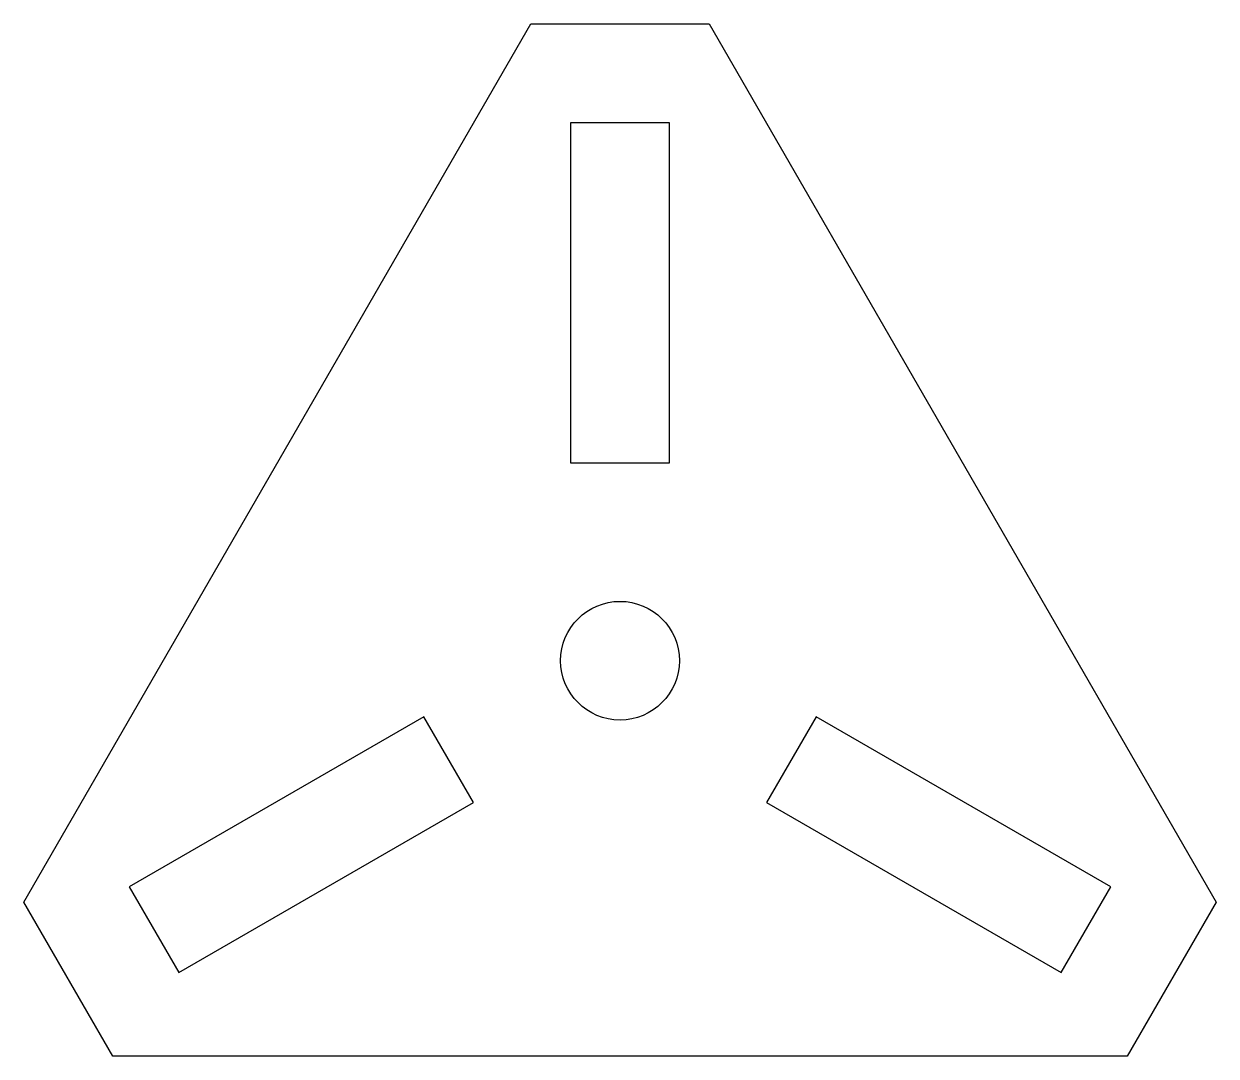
# Model space of a CAD drawing. Header units: millimetres. Extents: x -30.1 to 30.1, y -20 to 32.2.
import ezdxf

# ---------------------------------------------------------------- set-up
doc = ezdxf.new("R2010")
doc.units = ezdxf.units.MM
doc.layers.get('0').update_dxf_attribs({"linetype": 'CONTINUOUS'})

msp = doc.modelspace()

# ---------------------------------------------------------------- linework, layer by layer
for points in [[(-25.641, -20), (-30.141, -12.206), (-4.5, 32.206), (4.5, 32.206), (30.141, -12.206), (25.641, -20)], [(-2.5, 10), (2.5, 10), (2.5, 27.206), (-2.5, 27.206)], [(-7.41, -7.165), (-9.91, -2.835), (-24.811, -11.438), (-22.311, -15.768)], [(9.91, -2.835), (7.41, -7.165), (22.311, -15.768), (24.811, -11.438)]]:
    msp.add_lwpolyline(points, close=True)
msp.add_circle((0, 0), 3)

doc.saveas('drawing.dxf')
